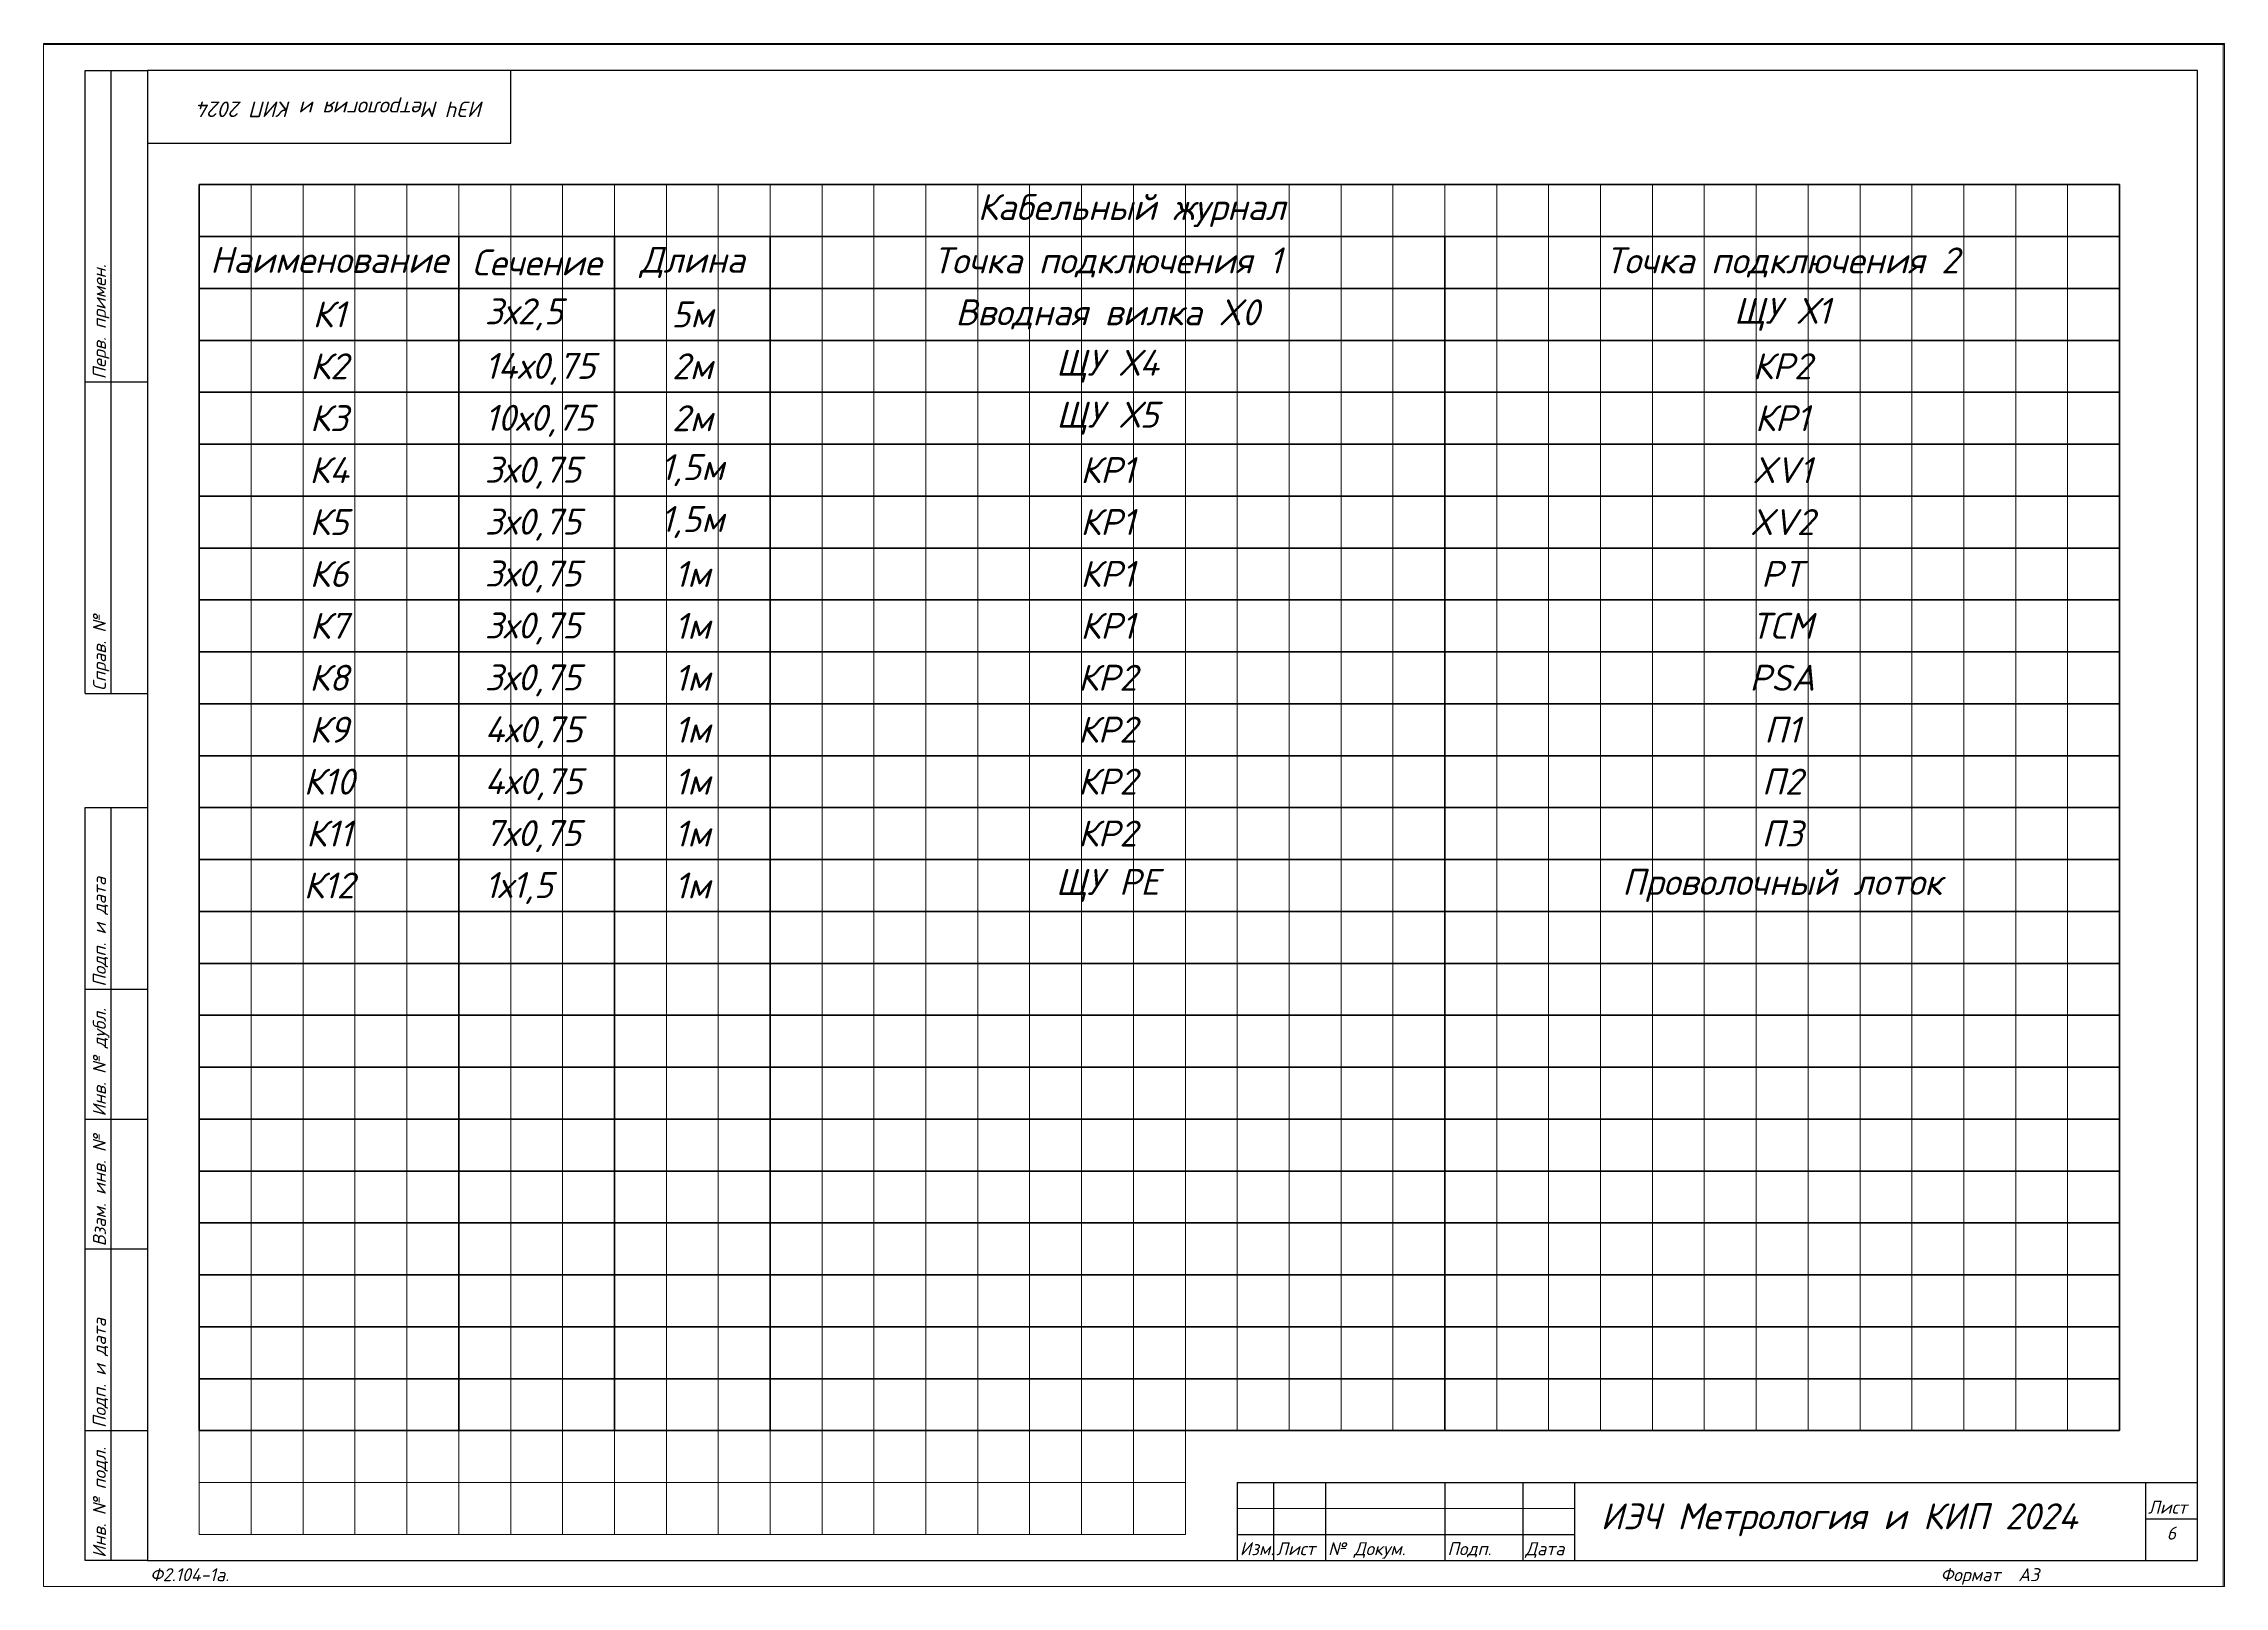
# Paper-space layout 'Эл РэЧ 2024 6' of a CAD drawing. Header units: millimetres. Extents: x 0 to 420, y 0 to 297.
# The model-space entities are those that its viewports show. They can reach past a viewport. Long polylines and large blocks are cut down to what shows.
import ezdxf
from ezdxf.enums import TextEntityAlignment as Align

# ---------------------------------------------------------------- set-up
doc = ezdxf.new("R2010")
doc.units = ezdxf.units.MM
doc.layers.add('4', color=4, linetype='Continuous', lineweight=15)
doc.layers.add('Основная', color=7, linetype='Continuous', lineweight=30)
doc.layers.add('Привязки', color=2, linetype='Continuous', lineweight=0, plot=False, transparency=0.8)
doc.layers.add('рамка', color=253, linetype='Continuous', lineweight=5, transparency=0.8)
doc.styles.add('текст', font='isocpeui.ttf')

# ---------------------------------------------------------------- blocks, each defined once
blk = doc.blocks.new('*U110')
for p, q in [((8, 232), (8, 292)), ((8, 292), (20, 292)), ((13, 232), (13, 292)), ((90, 292), (90, 292)), ((90, 292), (90, 292)), ((90, 278), (90, 292)), ((90, 292), (90, 292)), ((90, 292), (90, 292)), ((90, 292), (90, 292)), ((20, 278), (90, 278)), ((8, 232), (20, 232)), ((8, 172), (8, 232)), ((13, 172), (13, 232)), ((8, 172), (20, 172)), ((8, 115), (8, 150)), ((8, 150), (20, 150)), ((13, 115), (13, 150)), ((8, 90), (8, 115)), ((8, 115), (20, 115)), ((13, 90), (13, 115)), ((8, 65), (8, 90)), ((8, 90), (20, 90)), ((13, 65), (13, 90)), ((8, 30), (8, 65)), ((8, 65), (20, 65)), ((13, 30), (13, 65)), ((8, 5), (8, 30)), ((8, 30), (20, 30)), ((13, 5), (13, 30)), ((230, 20), (415, 20)), ((230, 20), (230, 5)), ((237, 20), (237, 5)), ((247, 20), (247, 5)), ((270, 20), (270, 5)), ((285, 20), (285, 5)), ((295, 20), (295, 5)), ((405, 20), (405, 5)), ((415, 20), (415, 20)), ((415, 20), (415, 20)), ((405, 13), (415, 13)), ((230, 10), (295, 10)), ((20, 5), (8, 5)), ((230, 5), (295, 5)), ((415, 5), (415, 5)), ((415, 5), (415, 5)), ((415, 5), (415, 5)), ((415, 5), (415, 5)), ((415, 5), (415, 5)), ((415, 5), (415, 5)), ((415, 5), (415, 5))]:
    blk.add_line(p, q)
blk.add_lwpolyline([(20, 5), (415, 5), (415, 292), (20, 292)], close=True)
at = {"layer": '4'}
for p, q in [((230, 15), (295, 15)), ((415, 5), (415, 5)), ((415, 5), (415, 5)), ((415, 5), (415, 5)), ((415, 5), (415, 5)), ((415, 5), (415, 5)), ((415, 5), (415, 5)), ((415, 5), (415, 5)), ((415, 5), (415, 5)), ((415, 5), (415, 5))]:
    blk.add_line(p, q, dxfattribs=at)
at = {"layer": 'Привязки'}
blk.add_lwpolyline([(0, 0), (420, 0), (420, 297), (0, 297)], close=True, dxfattribs=at)
at = {"layer": 'рамка'}
blk.add_lwpolyline([(0, 297), (420, 297), (420, 0), (0, 0)], close=True, dxfattribs=at)
at = {"style": 'текст'}
for s, p in [('Перв. примен.', (12, 232.5)), ('Справ. №', (12, 172.5)), ('Подп. и дата', (12, 115.5)), ('Инв. № дубл.', (12, 90.5)), ('Взам. инв. №', (12, 65.5)), ('Подп. и дата', (12, 30.5)), ('Инв. № подл.', (12, 5.5))]:
    blk.add_text(s, height=2.5, rotation=90, dxfattribs=at).set_placement(p)
for s, height, p in [('Лист', 2.5, (405.5, 14)), ('Изм.', 2.5, (230.5, 6)), ('Лист', 2.5, (237.5, 6)), ('№ Докум.', 2.5, (247.5, 6)), ('Подп.', 2.5, (270.5, 6)), ('Дата', 2.5, (285.5, 6)), ('Ф2.104-1.', 0.005, (20, 4.99)), ('Разраб.', 0.0000135, (415, 5)), ('Пров.', 0.0000135, (415, 5)), ('Т.контр.', 0.0000135, (415, 5)), ('Н.контр.', 0.0000135, (415, 5)), ('Утв.', 0.0000135, (415, 5)), ('Лит.', 0.0000135, (415, 5)), ('Масса', 0.0000135, (415, 5)), ('Масштаб', 0.0000135, (415, 5)), ('Листов', 0.0000135, (415, 5)), ('Ф2.104-1а.', 2.5, (20.5, 1)), ('Формат', 2.5, (365.5, 1)), ('А3', 2.5, (380.5, 1)), ('А4', 0.025, (419.61, 0.01)), ('А2', 0.00833, (419.87, 0)), ('А1', 0.00625, (419.9, 0)), ('А0', 0.005, (419.92, 0))]:
    blk.add_text(s, height=height, dxfattribs=at).set_placement(p)
for tag, p, height in [('12', (90, 292), 0.00000373), ('13', (90, 292), 0.00000373), ('27', (90, 292), 0.00000522), ('29', (105, 249), 3.5), ('ИЗМ2', (230.5, 16), 2.5), ('ЛИСТИЗМ2', (237.5, 16), 2.5), ('№ДОКУМИЗМ2', (247.5, 16), 2.5), ('28', (415, 20), 0.0000438), ('ИЗМ1', (230.5, 11), 2.5), ('ЛИСТИЗМ1', (237.5, 11), 2.5), ('№ДОКУМИЗМ1', (247.5, 11), 2.5), ('ПОДПИЗМ1', (270.5, 11), 2.5), ('ДАТАИЗМ1', (285.5, 11), 2.5), ('ДАТАНКОНТР', (285.5, 11), 2.5), ('ОБОЗНАЧЕНИЕ', (300, 11), 5), ('ДАТАУТВ', (285.5, 6), 2.5), ('РАЗРАБ', (415, 5), 0.0000135), ('ЛИСТОВ', (415, 5), 0.0000135), ('ПРОВ', (415, 5), 0.0000135), ('ТКОНТР', (415, 5), 0.0000135), ('НКОНТР', (415, 5), 0.0000135), ('УТВ', (415, 5), 0.0000135), ('10', (415, 5), 0.0000135), ('11', (415, 5), 0.0000135), ('ПОДПИЗМ2', (415, 5), 0.0000135), ('ДАТАИЗМ2', (415, 5), 0.0000135), ('ИЗМ3', (415, 5), 0.0000135), ('ЛИСТИЗМ3', (415, 5), 0.0000135), ('№ДОКУМИЗМ3', (415, 5), 0.0000135), ('ПОДПИЗМ3', (415, 5), 0.0000135), ('ДАТАИЗМ3', (415, 5), 0.0000135), ('ИЗМ4', (415, 5), 0.0000135), ('ЛИСТИЗМ4', (415, 5), 0.0000135), ('№ДОКУМИЗМ4', (415, 5), 0.0000135), ('ПОДПИЗМ4', (415, 5), 0.0000135), ('ДАТАИЗМ4', (415, 5), 0.0000135), ('ДАТАРАЗРАБ', (415, 5), 0.0000135), ('ДАТАПРОВ', (415, 5), 0.0000135), ('ДАТАТКОНТР', (415, 5), 0.0000135)]:
    blk.add_attdef(tag, p, '', height=height, dxfattribs=at)
for tag, p, height, rotation in [('ОБОЗНАЧЕНИЕ-ВЕРХ', (85, 286), 3.5, 180), ('ПРИМЕНЯЕМОСТЬ', (19, 232.5), 2.5, 90), ('СПРАВ№', (19, 172.5), 2.5, 90), ('ДАТАУЧЁТАДУБЛ', (19, 115.5), 2.5, 90), ('ИНВ№ДУБЛ', (19, 90.5), 2.5, 90), ('ВЗАМИНВ№', (19, 65.5), 2.5, 90), ('ДАТАУЧЁТА', (19, 30.5), 2.5, 90), ('ИНВ№ПОДЛ', (19, 5.5), 2.5, 90)]:
    blk.add_attdef(tag, p, '', height=height, rotation=rotation, dxfattribs=at)
blk.add_attdef('30', text='', height=5, dxfattribs=at).set_placement((355, 34), align=Align.MIDDLE)
for tag, height, p in [('ЛИСТ', 2.5, (410, 9)), ('НАИМЕНОВАНИЕ1', 0.000027, (415, 5)), ('НАИМЕНОВАНИЕ2', 0.0000189, (415, 5)), ('НАИМЕНОВАНИЕ3', 0.0000189, (415, 5)), ('НАИМЕНОВАНИЕ4', 0.0000135, (415, 5)), ('МАССА', 0.0000189, (415, 5)), ('МАСШТАБ', 0.0000189, (415, 5)), ('МАТЕРИАЛ1', 0.0000135, (415, 5)), ('МАТЕРИАЛ2', 0.0000135, (415, 5)), ('МАТЕРИАЛ3', 0.0000135, (415, 5)), ('ПРЕДПРИЯТИЕ1', 0.0000189, (415, 5)), ('ПРЕДПРИЯТИЕ2', 0.0000189, (415, 5)), ('ПРЕДПРИЯТИЕ3', 0.0000189, (415, 5))]:
    blk.add_attdef(tag, text='', height=height, dxfattribs=at).set_placement(p, align=Align.CENTER)
for tag in ['ЛИТЕРА', 'ЛИТЕРА2', 'ЛИТЕРА3']:
    blk.add_attdef(tag, text='', height=0.0000135, dxfattribs=at).set_placement((415, 5), align=Align.RIGHT)
for tag in ['ИНДЕКС', 'ИНДЕКС2', 'ИНДЕКС3']:
    blk.add_attdef(tag, text='', height=0.0000135, dxfattribs=at).set_placement((415, 5), align=Align.TOP_LEFT)
blk = doc.blocks.new('*U109')
for p, q in [((8, 232), (8, 292)), ((8, 292), (20, 292)), ((13, 232), (13, 292)), ((90, 292), (90, 292)), ((90, 292), (90, 292)), ((90, 278), (90, 292)), ((90, 292), (90, 292)), ((90, 292), (90, 292)), ((90, 292), (90, 292)), ((20, 278), (90, 278)), ((8, 232), (20, 232)), ((8, 172), (8, 232)), ((13, 172), (13, 232)), ((8, 172), (20, 172)), ((8, 115), (8, 150)), ((8, 150), (20, 150)), ((13, 115), (13, 150)), ((8, 90), (8, 115)), ((8, 115), (20, 115)), ((13, 90), (13, 115)), ((8, 65), (8, 90)), ((8, 90), (20, 90)), ((13, 65), (13, 90)), ((8, 30), (8, 65)), ((8, 65), (20, 65)), ((13, 30), (13, 65)), ((230, 60), (415, 60)), ((230, 60), (230, 5)), ((237, 60), (237, 35)), ((247, 60), (247, 5)), ((270, 60), (270, 5)), ((285, 60), (285, 5)), ((295, 60), (295, 5)), ((415, 60), (415, 60)), ((415, 60), (415, 60)), ((295, 45), (415, 45)), ((365, 45), (365, 20)), ((380, 45), (380, 25)), ((397, 45), (397, 25)), ((230, 40), (295, 40)), ((365, 40), (415, 40)), ((230, 35), (295, 35)), ((8, 5), (8, 30)), ((8, 30), (20, 30)), ((13, 5), (13, 30)), ((365, 25), (415, 25)), ((385, 25), (385, 20)), ((295, 20), (415, 20)), ((365, 20), (365, 5)), ((20, 5), (8, 5))]:
    blk.add_line(p, q)
blk.add_lwpolyline([(20, 5), (415, 5), (415, 292), (20, 292)], close=True)
at = {"layer": '4'}
for p, q in [((230, 55), (295, 55)), ((230, 50), (295, 50)), ((230, 45), (295, 45)), ((370, 40), (370, 25)), ((375, 40), (375, 25)), ((230, 30), (295, 30)), ((230, 25), (295, 25)), ((230, 20), (295, 20)), ((230, 15), (295, 15)), ((230, 10), (295, 10))]:
    blk.add_line(p, q, dxfattribs=at)
at = {"layer": 'Привязки'}
blk.add_lwpolyline([(0, 0), (420, 0), (420, 297), (0, 297)], close=True, dxfattribs=at)
at = {"layer": 'рамка'}
blk.add_lwpolyline([(0, 297), (420, 297), (420, 0), (0, 0)], close=True, dxfattribs=at)
at = {"style": 'текст'}
for s, p in [('Перв. примен.', (12, 232.5)), ('Справ. №', (12, 172.5)), ('Подп. и дата', (12, 115.5)), ('Инв. № дубл.', (12, 90.5)), ('Взам. инв. №', (12, 65.5)), ('Подп. и дата', (12, 30.5)), ('Инв. № подл.', (12, 5.5))]:
    blk.add_text(s, height=2.5, rotation=90, dxfattribs=at).set_placement(p)
for s, height, p in [('Лит.', 2.5, (365.5, 41)), ('Масса', 2.5, (380.5, 41)), ('Масштаб', 2.5, (397.5, 41)), ('Изм.', 2.5, (230.5, 36)), ('Лист', 2.5, (237.5, 36)), ('№ Докум.', 2.5, (247.5, 36)), ('Подп.', 2.5, (270.5, 36)), ('Дата', 2.5, (285.5, 36)), ('Разраб.', 2.5, (230.5, 31)), ('Пров.', 2.5, (230.5, 26)), ('Т.контр.', 2.5, (230.5, 21)), ('Лист', 2.5, (365.5, 21)), ('Листов', 2.5, (385.5, 21)), ('Н.контр.', 2.5, (230.5, 11)), ('Утв.', 2.5, (230.5, 6)), ('Ф2.104-1а.', 0.005, (20, 4.99)), ('Ф2.104-1.', 2.5, (20.5, 1)), ('Формат', 2.5, (365.5, 1)), ('А3', 2.5, (380.5, 1)), ('А4', 0.025, (419.61, 0.01)), ('А2', 0.00833, (419.87, 0)), ('А1', 0.00625, (419.9, 0)), ('А0', 0.005, (419.92, 0))]:
    blk.add_text(s, height=height, dxfattribs=at).set_placement(p)
for tag, p, height in [('12', (90, 292), 0.00000373), ('13', (90, 292), 0.00000373), ('27', (90, 292), 0.00000522), ('29', (105, 279), 3.5), ('28', (415, 60), 0.0000438), ('ИЗМ4', (230.5, 56), 2.5), ('ЛИСТИЗМ4', (237.5, 56), 2.5), ('№ДОКУМИЗМ4', (247.5, 56), 2.5), ('ПОДПИЗМ4', (270.5, 56), 2.5), ('ДАТАИЗМ4', (285.5, 56), 2.5), ('ОБОЗНАЧЕНИЕ', (300, 51), 5), ('ИЗМ3', (230.5, 51), 2.5), ('ЛИСТИЗМ3', (237.5, 51), 2.5), ('№ДОКУМИЗМ3', (247.5, 51), 2.5), ('ПОДПИЗМ3', (270.5, 51), 2.5), ('ДАТАИЗМ3', (285.5, 51), 2.5), ('ИЗМ2', (230.5, 46), 2.5), ('ЛИСТИЗМ2', (237.5, 46), 2.5), ('№ДОКУМИЗМ2', (247.5, 46), 2.5), ('ПОДПИЗМ2', (270.5, 46), 2.5), ('ДАТАИЗМ2', (285.5, 46), 2.5), ('ИЗМ1', (230.5, 41), 2.5), ('ЛИСТИЗМ1', (237.5, 41), 2.5), ('№ДОКУМИЗМ1', (247.5, 41), 2.5), ('ПОДПИЗМ1', (270.5, 41), 2.5), ('ДАТАИЗМ1', (285.5, 41), 2.5), ('РАЗРАБ', (247.5, 31), 2.5), ('ДАТАРАЗРАБ', (285.5, 31), 2.5), ('ПРОВ', (247.5, 26), 2.5), ('ДАТАПРОВ', (285.5, 26), 2.5), ('ТКОНТР', (247.5, 21), 2.5), ('ДАТАТКОНТР', (285.5, 21), 2.5), ('ЛИСТОВ', (400.5, 21), 2.5), ('10', (230.5, 16), 2.5), ('11', (247.5, 16), 2.5), ('НКОНТР', (247.5, 11), 2.5), ('ДАТАНКОНТР', (285.5, 11), 2.5), ('УТВ', (247.5, 6), 2.5), ('ДАТАУТВ', (285.5, 6), 2.5)]:
    blk.add_attdef(tag, p, '', height=height, dxfattribs=at)
for tag, p, height, rotation in [('ОБОЗНАЧЕНИЕ-ВЕРХ', (85, 286), 3.5, 180), ('ПРИМЕНЯЕМОСТЬ', (19, 232.5), 2.5, 90), ('СПРАВ№', (19, 172.5), 2.5, 90), ('ДАТАУЧЁТАДУБЛ', (19, 115.5), 2.5, 90), ('ИНВ№ДУБЛ', (19, 90.5), 2.5, 90), ('ВЗАМИНВ№', (19, 65.5), 2.5, 90), ('ДАТАУЧЁТА', (19, 30.5), 2.5, 90), ('ИНВ№ПОДЛ', (19, 5.5), 2.5, 90)]:
    blk.add_attdef(tag, p, '', height=height, rotation=rotation, dxfattribs=at)
blk.add_attdef('30', text='', height=5, dxfattribs=at).set_placement((355, 64), align=Align.MIDDLE)
for tag, height, p in [('НАИМЕНОВАНИЕ1', 5, (330, 36)), ('НАИМЕНОВАНИЕ2', 3.5, (330, 31)), ('МАССА', 3.5, (388.5, 31)), ('МАСШТАБ', 3.5, (406, 31)), ('НАИМЕНОВАНИЕ3', 3.5, (330, 26)), ('НАИМЕНОВАНИЕ4', 2.5, (330, 21)), ('ЛИСТ', 2.5, (380.5, 21)), ('МАТЕРИАЛ1', 2.5, (330, 16)), ('ПРЕДПРИЯТИЕ1', 3.5, (390, 16)), ('МАТЕРИАЛ2', 2.5, (330, 11)), ('ПРЕДПРИЯТИЕ2', 3.5, (390, 11)), ('МАТЕРИАЛ3', 2.5, (330, 6)), ('ПРЕДПРИЯТИЕ3', 3.5, (390.02, 6))]:
    blk.add_attdef(tag, text='', height=height, dxfattribs=at).set_placement(p, align=Align.CENTER)
for tag, p in [('ЛИТЕРА', (367.5, 31)), ('ЛИТЕРА2', (372.5, 31)), ('ЛИТЕРА3', (377.5, 31))]:
    blk.add_attdef(tag, text='', height=2.5, dxfattribs=at).set_placement(p, align=Align.RIGHT)
for tag, p in [('ИНДЕКС', (367.5, 31)), ('ИНДЕКС2', (372.5, 31)), ('ИНДЕКС3', (377.5, 31))]:
    blk.add_attdef(tag, text='', height=2.5, dxfattribs=at).set_placement(p, align=Align.TOP_LEFT)

msp = doc.modelspace()

# ---------------------------------------------------------------- linework, layer by layer
at = {"layer": 'Основная'}
for p, q in [((8030, -24), (8400, -24)), ((8030, -34), (8030, -24)), ((8400, -24), (8400, -34)), ((8400, -34), (8030, -34)), ((8030, -34), (8030, -264)), ((8080, -34), (8080, -264)), ((8110, -34), (8110, -264)), ((8140, -34), (8140, -264)), ((8270, -34), (8270, -44)), ((8400, -264), (8400, -34)), ((8030, -44), (8400, -44)), ((8270, -44), (8270, -264)), ((8030, -54), (8400, -54)), ((8030, -64), (8400, -64)), ((8030, -74), (8400, -74)), ((8030, -84), (8400, -84)), ((8030, -94), (8400, -94)), ((8030, -104), (8400, -104)), ((8030, -114), (8400, -114)), ((8030, -124), (8400, -124)), ((8030, -134), (8400, -134)), ((8030, -144), (8400, -144)), ((8030, -154), (8400, -154)), ((8030, -164), (8400, -164)), ((8030, -174), (8400, -174)), ((8030, -184), (8400, -184)), ((8030, -194), (8400, -194)), ((8030, -204), (8400, -204)), ((8030, -214), (8400, -214)), ((8030, -224), (8400, -224)), ((8030, -234), (8400, -234)), ((8030, -244), (8400, -244)), ((8030, -254), (8400, -254)), ((8030, -264), (8400, -264))]:
    msp.add_line(p, q, dxfattribs=at)
at = {"layer": 'Привязки'}
for p, q in [((8030, -24), (8400, -24)), ((8030, -284), (8030, -24)), ((8040, -24), (8040, -284)), ((8050, -24), (8050, -284)), ((8060, -24), (8060, -284)), ((8070, -24), (8070, -284)), ((8080, -24), (8080, -284)), ((8090, -24), (8090, -284)), ((8100, -24), (8100, -284)), ((8110, -24), (8110, -284)), ((8120, -24), (8120, -284)), ((8130, -24), (8130, -284)), ((8140, -24), (8140, -284)), ((8150, -24), (8150, -284)), ((8160, -24), (8160, -284)), ((8170, -24), (8170, -284)), ((8180, -24), (8180, -284)), ((8190, -24), (8190, -284)), ((8200, -24), (8200, -284)), ((8210, -24), (8210, -284)), ((8220, -24), (8220, -264)), ((8230, -24), (8230, -264)), ((8240, -24), (8240, -264)), ((8250, -24), (8250, -264)), ((8260, -24), (8260, -264)), ((8270, -24), (8270, -264)), ((8280, -24), (8280, -264)), ((8290, -24), (8290, -264)), ((8300, -24), (8300, -264)), ((8310, -24), (8310, -264)), ((8320, -24), (8320, -264)), ((8330, -24), (8330, -264)), ((8340, -24), (8340, -264)), ((8350, -24), (8350, -264)), ((8360, -24), (8360, -264)), ((8370, -24), (8370, -264)), ((8380, -24), (8380, -264)), ((8390, -24), (8390, -264)), ((8400, -24), (8400, -264)), ((8030, -34), (8400, -34)), ((8030, -44), (8400, -44)), ((8030, -54), (8400, -54)), ((8030, -64), (8400, -64)), ((8030, -74), (8400, -74)), ((8030, -84), (8400, -84)), ((8030, -94), (8400, -94)), ((8030, -104), (8400, -104)), ((8030, -114), (8400, -114)), ((8030, -124), (8400, -124)), ((8030, -134), (8400, -134)), ((8030, -144), (8400, -144)), ((8030, -154), (8400, -154)), ((8030, -164), (8400, -164)), ((8030, -174), (8400, -174)), ((8030, -184), (8400, -184)), ((8030, -194), (8400, -194)), ((8030, -204), (8400, -204)), ((8030, -214), (8400, -214)), ((8030, -224), (8400, -224)), ((8030, -234), (8400, -234)), ((8030, -244), (8400, -244)), ((8030, -254), (8400, -254)), ((8030, -264), (8220, -264)), ((8400, -264), (8220, -264)), ((8220, -264), (8220, -284)), ((8030, -274), (8220, -274)), ((8220, -284), (8030, -284))]:
    msp.add_line(p, q, dxfattribs=at)

# ---------------------------------------------------------------- block references
ref = msp.add_blockref('*U110', (7580, 3))
ref.add_attrib('ОБОЗНАЧЕНИЕ', '15.01.31-1-2024', (7880, 14), dxfattribs={"height": 5, "style": 'текст'})
ref.add_attrib('ОБОЗНАЧЕНИЕ-ВЕРХ', '15.01.31-1-2024', (7665, 289), dxfattribs={"height": 3.5, "rotation": 180, "style": 'текст'})
ref.add_attrib('НАИМЕНОВАНИЕ1', 'Система', dxfattribs={"height": 0.0000189, "style": 'текст'}).set_placement((7994.99954, 8.00017), align=Align.CENTER)
ref.add_attrib('НАИМЕНОВАНИЕ2', 'автоматического управления', dxfattribs={"height": 0.0000189, "style": 'текст'}).set_placement((7994.99954, 8.00014), align=Align.CENTER)
ref.add_attrib('НАИМЕНОВАНИЕ3', 'уровнем', dxfattribs={"height": 0.0000189, "style": 'текст'}).set_placement((7994.99954, 8.00011), align=Align.CENTER)
ref.add_attrib('РАЗРАБ', 'Соловьев И. П.', (7994.99909, 8.00014), dxfattribs={"height": 0.0000108, "style": 'текст'})
ref.add_attrib('ЛИСТОВ', '3', (7994.99992, 8.00009), dxfattribs={"height": 0.0000135, "style": 'текст'})
ref.add_attrib('ЛИСТ', '5', dxfattribs={"height": 2.5, "style": 'текст'}).set_placement((7990, 12), align=Align.CENTER)
ref.add_attrib('МАТЕРИАЛ2', 'Принципиальная электрическая схема', dxfattribs={"height": 0.0000135, "style": 'текст'}).set_placement((7994.99954, 8.00003), align=Align.CENTER)
ref.add_attrib('ПРЕДПРИЯТИЕ1', 'ФГБОУ ДПО "Институт', dxfattribs={"height": 0.0000108, "style": 'текст'}).set_placement((7994.99986, 8.00006), align=Align.CENTER)
ref.add_attrib('ПРЕДПРИЯТИЕ2', 'развития профессионального', dxfattribs={"height": 0.0000108, "style": 'текст'}).set_placement((7994.99986, 8.00003), align=Align.CENTER)
ref.add_attrib('ПРЕДПРИЯТИЕ3', 'образования"', dxfattribs={"height": 0.0000108, "style": 'текст'}).set_placement((7994.99986, 8.00001), align=Align.CENTER)
ref = msp.add_blockref('*U110', (8000, 3))
ref.add_attrib('ОБОЗНАЧЕНИЕ', '15.01.31-1-2024', (8300, 14), dxfattribs={"height": 5, "style": 'текст'})
ref.add_attrib('ОБОЗНАЧЕНИЕ-ВЕРХ', '15.01.31-1-2024', (8085, 289), dxfattribs={"height": 3.5, "rotation": 180, "style": 'текст'})
ref.add_attrib('НАИМЕНОВАНИЕ1', 'Система', dxfattribs={"height": 0.0000189, "style": 'текст'}).set_placement((8414.99954, 8.00017), align=Align.CENTER)
ref.add_attrib('НАИМЕНОВАНИЕ2', 'автоматического управления', dxfattribs={"height": 0.0000189, "style": 'текст'}).set_placement((8414.99954, 8.00014), align=Align.CENTER)
ref.add_attrib('НАИМЕНОВАНИЕ3', 'уровнем', dxfattribs={"height": 0.0000189, "style": 'текст'}).set_placement((8414.99954, 8.00011), align=Align.CENTER)
ref.add_attrib('РАЗРАБ', 'Соловьев И. П.', (8414.99909, 8.00014), dxfattribs={"height": 0.0000108, "style": 'текст'})
ref.add_attrib('ЛИСТОВ', '3', (8414.99992, 8.00009), dxfattribs={"height": 0.0000135, "style": 'текст'})
ref.add_attrib('ЛИСТ', '6', dxfattribs={"height": 2.5, "style": 'текст'}).set_placement((8410, 12), align=Align.CENTER)
ref.add_attrib('МАТЕРИАЛ2', 'Принципиальная электрическая схема', dxfattribs={"height": 0.0000135, "style": 'текст'}).set_placement((8414.99954, 8.00003), align=Align.CENTER)
ref.add_attrib('ПРЕДПРИЯТИЕ1', 'ФГБОУ ДПО "Институт', dxfattribs={"height": 0.0000108, "style": 'текст'}).set_placement((8414.99986, 8.00006), align=Align.CENTER)
ref.add_attrib('ПРЕДПРИЯТИЕ2', 'развития профессионального', dxfattribs={"height": 0.0000108, "style": 'текст'}).set_placement((8414.99986, 8.00003), align=Align.CENTER)
ref.add_attrib('ПРЕДПРИЯТИЕ3', 'образования"', dxfattribs={"height": 0.0000108, "style": 'текст'}).set_placement((8414.99986, 8.00001), align=Align.CENTER)
ref = msp.add_blockref('*U109', (8420, 3))
ref.add_attrib('ОБОЗНАЧЕНИЕ', '15.01.31-1-2024', (8720, 54), dxfattribs={"height": 5, "style": 'текст'})
ref.add_attrib('ОБОЗНАЧЕНИЕ-ВЕРХ', '15.01.31-1-2024', (8505, 289), dxfattribs={"height": 3.5, "rotation": 180, "style": 'текст'})
ref.add_attrib('НАИМЕНОВАНИЕ1', 'Система', dxfattribs={"height": 3.5, "style": 'текст'}).set_placement((8750, 39), align=Align.CENTER)
ref.add_attrib('НАИМЕНОВАНИЕ2', 'автоматического управления', dxfattribs={"height": 3.5, "style": 'текст'}).set_placement((8750, 34), align=Align.CENTER)
ref.add_attrib('НАИМЕНОВАНИЕ3', 'уровнем', dxfattribs={"height": 3.5, "style": 'текст'}).set_placement((8750, 29), align=Align.CENTER)
ref.add_attrib('РАЗРАБ', 'Соловьев И. П.', (8667.5, 34), dxfattribs={"height": 2, "style": 'текст'})
ref.add_attrib('ЛИСТОВ', '6', (8820.5, 24), dxfattribs={"height": 2.5, "style": 'текст'})
ref.add_attrib('ЛИСТ', '1', dxfattribs={"height": 2.5, "style": 'текст'}).set_placement((8800.5, 24), align=Align.CENTER)
ref.add_attrib('МАТЕРИАЛ2', 'Принципиальная электрическая схема', dxfattribs={"height": 2.5, "style": 'текст'}).set_placement((8750, 14), align=Align.CENTER)
ref.add_attrib('ПРЕДПРИЯТИЕ1', 'ФГБОУ ДПО "Институт', dxfattribs={"height": 2, "style": 'текст'}).set_placement((8810, 19), align=Align.CENTER)
ref.add_attrib('ПРЕДПРИЯТИЕ2', 'развития профессионального', dxfattribs={"height": 2, "style": 'текст'}).set_placement((8810, 14), align=Align.CENTER)
ref.add_attrib('ПРЕДПРИЯТИЕ3', 'образования"', dxfattribs={"height": 2, "style": 'текст'}).set_placement((8810.02045, 9), align=Align.CENTER)
ref = msp.add_blockref('*U110', (7580, -294))
ref.add_attrib('ОБОЗНАЧЕНИЕ', 'ИЭЧ Метрология и КИП 2024', (7880, -283), dxfattribs={"height": 5, "style": 'текст'})
ref.add_attrib('ОБОЗНАЧЕНИЕ-ВЕРХ', 'ИЭЧ Метрология и КИП 2024', (7665, -8), dxfattribs={"height": 3, "rotation": 180, "style": 'текст'})
ref.add_attrib('НАИМЕНОВАНИЕ1', 'Система', dxfattribs={"height": 0.0000189, "style": 'текст'}).set_placement((7994.99954, -288.99983), align=Align.CENTER)
ref.add_attrib('НАИМЕНОВАНИЕ2', 'автоматического управления', dxfattribs={"height": 0.0000189, "style": 'текст'}).set_placement((7994.99954, -288.99986), align=Align.CENTER)
ref.add_attrib('НАИМЕНОВАНИЕ3', 'уровнем', dxfattribs={"height": 0.0000189, "style": 'текст'}).set_placement((7994.99954, -288.99989), align=Align.CENTER)
ref.add_attrib('РАЗРАБ', 'Соловьев И. П.', (7994.99909, -288.99986), dxfattribs={"height": 0.0000108, "style": 'текст'})
ref.add_attrib('ЛИСТОВ', '3', (7994.99992, -288.99991), dxfattribs={"height": 0.0000135, "style": 'текст'})
ref.add_attrib('ЛИСТ', '5', dxfattribs={"height": 2.5, "style": 'текст'}).set_placement((7990, -285), align=Align.CENTER)
ref.add_attrib('МАТЕРИАЛ2', 'Принципиальная электрическая схема', dxfattribs={"height": 0.0000135, "style": 'текст'}).set_placement((7994.99954, -288.99997), align=Align.CENTER)
ref.add_attrib('ПРЕДПРИЯТИЕ1', 'ФГБОУ ДПО "Институт', dxfattribs={"height": 0.0000108, "style": 'текст'}).set_placement((7994.99986, -288.99994), align=Align.CENTER)
ref.add_attrib('ПРЕДПРИЯТИЕ2', 'развития профессионального', dxfattribs={"height": 0.0000108, "style": 'текст'}).set_placement((7994.99986, -288.99997), align=Align.CENTER)
ref.add_attrib('ПРЕДПРИЯТИЕ3', 'образования"', dxfattribs={"height": 0.0000108, "style": 'текст'}).set_placement((7994.99986, -288.99999), align=Align.CENTER)
ref = msp.add_blockref('*U110', (8000, -294))
ref.add_attrib('ОБОЗНАЧЕНИЕ', 'ИЭЧ Метрология и КИП 2024', (8300, -283), dxfattribs={"height": 5, "style": 'текст'})
ref.add_attrib('ОБОЗНАЧЕНИЕ-ВЕРХ', 'ИЭЧ Метрология и КИП 2024', (8085, -8), dxfattribs={"height": 3, "rotation": 180, "style": 'текст'})
ref.add_attrib('НАИМЕНОВАНИЕ1', 'Система', dxfattribs={"height": 0.0000189, "style": 'текст'}).set_placement((8414.99954, -288.99983), align=Align.CENTER)
ref.add_attrib('НАИМЕНОВАНИЕ2', 'автоматического управления', dxfattribs={"height": 0.0000189, "style": 'текст'}).set_placement((8414.99954, -288.99986), align=Align.CENTER)
ref.add_attrib('НАИМЕНОВАНИЕ3', 'уровнем', dxfattribs={"height": 0.0000189, "style": 'текст'}).set_placement((8414.99954, -288.99989), align=Align.CENTER)
ref.add_attrib('РАЗРАБ', 'Соловьев И. П.', (8414.99909, -288.99986), dxfattribs={"height": 0.0000108, "style": 'текст'})
ref.add_attrib('ЛИСТОВ', '3', (8414.99992, -288.99991), dxfattribs={"height": 0.0000135, "style": 'текст'})
ref.add_attrib('ЛИСТ', '6', dxfattribs={"height": 2.5, "style": 'текст'}).set_placement((8410, -285), align=Align.CENTER)
ref.add_attrib('МАТЕРИАЛ2', 'Принципиальная электрическая схема', dxfattribs={"height": 0.0000135, "style": 'текст'}).set_placement((8414.99954, -288.99997), align=Align.CENTER)
ref.add_attrib('ПРЕДПРИЯТИЕ1', 'ФГБОУ ДПО "Институт', dxfattribs={"height": 0.0000108, "style": 'текст'}).set_placement((8414.99986, -288.99994), align=Align.CENTER)
ref.add_attrib('ПРЕДПРИЯТИЕ2', 'развития профессионального', dxfattribs={"height": 0.0000108, "style": 'текст'}).set_placement((8414.99986, -288.99997), align=Align.CENTER)
ref.add_attrib('ПРЕДПРИЯТИЕ3', 'образования"', dxfattribs={"height": 0.0000108, "style": 'текст'}).set_placement((8414.99986, -288.99999), align=Align.CENTER)
ref = msp.add_blockref('*U110', (7580, -591))
ref.add_attrib('ОБОЗНАЧЕНИЕ', 'Метрология и КИП', (7880, -580), dxfattribs={"height": 5, "style": 'текст'})
ref.add_attrib('ОБОЗНАЧЕНИЕ-ВЕРХ', 'Метрология и КИП', (7665, -305), dxfattribs={"height": 3, "rotation": 180, "style": 'текст'})
ref.add_attrib('НАИМЕНОВАНИЕ1', 'Система', dxfattribs={"height": 0.0000189, "style": 'текст'}).set_placement((7994.99954, -585.99983), align=Align.CENTER)
ref.add_attrib('НАИМЕНОВАНИЕ2', 'автоматического управления', dxfattribs={"height": 0.0000189, "style": 'текст'}).set_placement((7994.99954, -585.99986), align=Align.CENTER)
ref.add_attrib('НАИМЕНОВАНИЕ3', 'уровнем', dxfattribs={"height": 0.0000189, "style": 'текст'}).set_placement((7994.99954, -585.99989), align=Align.CENTER)
ref.add_attrib('РАЗРАБ', 'Соловьев И. П.', (7994.99909, -585.99986), dxfattribs={"height": 0.0000108, "style": 'текст'})
ref.add_attrib('ЛИСТОВ', '3', (7994.99992, -585.99991), dxfattribs={"height": 0.0000135, "style": 'текст'})
ref.add_attrib('ЛИСТ', '5', dxfattribs={"height": 2.5, "style": 'текст'}).set_placement((7990, -582), align=Align.CENTER)
ref.add_attrib('МАТЕРИАЛ2', 'Принципиальная электрическая схема', dxfattribs={"height": 0.0000135, "style": 'текст'}).set_placement((7994.99954, -585.99997), align=Align.CENTER)
ref.add_attrib('ПРЕДПРИЯТИЕ1', 'ФГБОУ ДПО "Институт', dxfattribs={"height": 0.0000108, "style": 'текст'}).set_placement((7994.99986, -585.99994), align=Align.CENTER)
ref.add_attrib('ПРЕДПРИЯТИЕ2', 'развития профессионального', dxfattribs={"height": 0.0000108, "style": 'текст'}).set_placement((7994.99986, -585.99997), align=Align.CENTER)
ref.add_attrib('ПРЕДПРИЯТИЕ3', 'образования"', dxfattribs={"height": 0.0000108, "style": 'текст'}).set_placement((7994.99986, -585.99999), align=Align.CENTER)
ref = msp.add_blockref('*U110', (8000, -591))
ref.add_attrib('ОБОЗНАЧЕНИЕ', 'Метрология и КИП', (8300, -580), dxfattribs={"height": 5, "style": 'текст'})
ref.add_attrib('ОБОЗНАЧЕНИЕ-ВЕРХ', 'Метрология и КИП', (8085, -305), dxfattribs={"height": 3, "rotation": 180, "style": 'текст'})
ref.add_attrib('НАИМЕНОВАНИЕ1', 'Система', dxfattribs={"height": 0.0000189, "style": 'текст'}).set_placement((8414.99954, -585.99983), align=Align.CENTER)
ref.add_attrib('НАИМЕНОВАНИЕ2', 'автоматического управления', dxfattribs={"height": 0.0000189, "style": 'текст'}).set_placement((8414.99954, -585.99986), align=Align.CENTER)
ref.add_attrib('НАИМЕНОВАНИЕ3', 'уровнем', dxfattribs={"height": 0.0000189, "style": 'текст'}).set_placement((8414.99954, -585.99989), align=Align.CENTER)
ref.add_attrib('РАЗРАБ', 'Соловьев И. П.', (8414.99909, -585.99986), dxfattribs={"height": 0.0000108, "style": 'текст'})
ref.add_attrib('ЛИСТОВ', '3', (8414.99992, -585.99991), dxfattribs={"height": 0.0000135, "style": 'текст'})
ref.add_attrib('ЛИСТ', '6', dxfattribs={"height": 2.5, "style": 'текст'}).set_placement((8410, -582), align=Align.CENTER)
ref.add_attrib('МАТЕРИАЛ2', 'Принципиальная электрическая схема', dxfattribs={"height": 0.0000135, "style": 'текст'}).set_placement((8414.99954, -585.99997), align=Align.CENTER)
ref.add_attrib('ПРЕДПРИЯТИЕ1', 'ФГБОУ ДПО "Институт', dxfattribs={"height": 0.0000108, "style": 'текст'}).set_placement((8414.99986, -585.99994), align=Align.CENTER)
ref.add_attrib('ПРЕДПРИЯТИЕ2', 'развития профессионального', dxfattribs={"height": 0.0000108, "style": 'текст'}).set_placement((8414.99986, -585.99997), align=Align.CENTER)
ref.add_attrib('ПРЕДПРИЯТИЕ3', 'образования"', dxfattribs={"height": 0.0000108, "style": 'текст'}).set_placement((8414.99986, -585.99999), align=Align.CENTER)

# ---------------------------------------------------------------- texts
at = {"layer": 'Основная', "char_height": 5, "style": 'текст'}
for s, width, gutter_width, heights, insert, attachment_point in [('Кабельный журнал', 61.6342055, 200, [9.9986], (8180, -29), 4), ('Наименование', 23, 200, [9.9986], (8055, -38.5), 5), ('Сечение', 23, 200, [9.9986], (8095, -39), 5), ('Длина', 23, 200, [9.9986], (8125, -39), 5), ('Точка подключения 1', 125.709665, 199.79134, [6.98908], (8205, -39), 5), ('Точка подключения 2', 125.709665, 199.79134, [6.98908], (8335, -39), 5), ('3х2,5', 23, 200, [9.9986], (8085, -49), 4), ('Вводная вилка X0', 125.709665, 199.79134, [6.98908], (8205, -49), 5), ('ЩУ Х1', 125.709665, 199.79134, [6.98908], (8335, -49), 5), ('К1', 23, 200, [9.9986], (8055, -49), 5), ('5м', 23, 200, [9.9986], (8125, -49), 5), ('К2', 23, 200, [9.9986], (8055, -59), 5), ('14х0,75', 23, 200, [9.9986], (8085, -59.5), 4), ('2м', 23, 200, [9.9986], (8125, -59), 5), ('ЩУ Х4', 125.709665, 199.79134, [6.98908], (8205, -59), 5), ('КР2', 125.709665, 199.79134, [6.98908], (8335, -59), 5), ('К3', 23, 200, [9.9986], (8055, -69), 5), ('10х0,75', 29.4956206, 200, [13.36511], (8085, -69.5), 4), ('2м', 23, 200, [9.9986], (8125, -69), 5), ('ЩУ Х5', 125.709665, 199.79134, [6.98908], (8205, -69), 5), ('КР1', 125.709665, 199.79134, [6.98908], (8335, -69), 5), ('К4', 23, 200, [9.9986], (8055, -79), 5), ('3х0,75', 29.5088066, 200, [13.8539], (8085, -79.5), 4), ('1,5м', 23, 200, [9.9986], (8125, -79), 5), ('КР1', 125.709665, 199.79134, [6.98908], (8205, -79), 5), ('XV1', 125.709665, 199.79134, [6.98908], (8335, -79), 5), ('К5', 23, 200, [9.9986], (8055, -89), 5), ('3х0,75', 29.5088066, 200, [13.8539], (8085, -89.5), 4), ('1,5м', 23, 200, [9.9986], (8125, -89), 5), ('КР1', 125.709665, 199.79134, [6.98908], (8205, -89), 5), ('XV2', 125.709665, 199.79134, [6.98908], (8335, -89), 5), ('К6', 23, 200, [9.9986], (8055, -99), 5), ('3х0,75', 29.5088066, 200, [13.8539], (8085, -99.5), 4), ('1м', 23, 200, [9.9986], (8125, -99), 5), ('КР1', 125.709665, 199.79134, [6.98908], (8205, -99), 5), ('PT', 125.709665, 199.79134, [6.98908], (8335, -99), 5), ('К7', 23, 200, [9.9986], (8055, -109), 5), ('3х0,75', 29.5088066, 200, [13.8539], (8085, -109.5), 4), ('1м', 23, 200, [9.9986], (8125, -109), 5), ('КР1', 125.709665, 199.79134, [6.98908], (8205, -109), 5), ('ТСМ', 125.709665, 199.79134, [6.98908], (8335, -109), 5), ('К8', 23, 200, [9.9986], (8055, -119), 5), ('3х0,75', 29.5088066, 200, [13.8539], (8085, -119.5), 4), ('1м', 23, 200, [9.9986], (8125, -119), 5), ('КР2', 125.709665, 199.79134, [6.98908], (8205, -119), 5), ('PSA', 125.709665, 199.79134, [6.98908], (8335, -119), 5), ('К9', 23, 200, [9.9986], (8055, -129), 5), ('4х0,75', 29.5088066, 200, [13.8539], (8085, -129.5), 4), ('1м', 23, 200, [9.9986], (8125, -129), 5), ('КР2', 125.709665, 199.79134, [6.98908], (8205, -129), 5), ('П1', 125.709665, 199.79134, [6.98908], (8335, -129), 5), ('К10', 23, 200, [9.9986], (8055, -139), 5), ('4х0,75', 29.5088066, 200, [13.8539], (8085, -139.5), 4), ('1м', 23, 200, [9.9986], (8125, -139), 5), ('КР2', 125.709665, 199.79134, [6.98908], (8205, -139), 5), ('П2', 125.709665, 199.79134, [6.98908], (8335, -139), 5), ('К11', 23, 200, [9.9986], (8055, -149), 5), ('7х0,75', 29.5088066, 200, [13.8539], (8085, -149.5), 4), ('1м', 23, 200, [9.9986], (8125, -149), 5), ('КР2', 125.709665, 199.79134, [6.98908], (8205, -149), 5), ('П3', 125.709665, 199.79134, [6.98908], (8335, -149), 5), ('К12', 23, 200, [9.9986], (8055, -159), 5), ('1х1,5', 29.5088066, 200, [13.8539], (8085, -159.5), 4), ('1м', 23, 200, [9.9986], (8125, -159), 5), ('ЩУ PE', 125.709665, 199.79134, [6.98908], (8205, -159), 5), ('Проволочный лоток', 125.709665, 199.79134, [6.98908], (8335, -159), 5)]:
    msp.add_mtext_dynamic_manual_height_columns(s, width=width, gutter_width=gutter_width, heights=heights, dxfattribs=dict(at, insert=insert, attachment_point=attachment_point))

psp = doc.layouts.new('Эл РэЧ 2024 6')

# ---------------------------------------------------------------- viewports
at = {"layer": 'Основная', "view_target_point": (10397.19296, 3616.94449)}
psp.add_viewport(center=(210, 148.5), size=(420, 297), view_center_point=(-2187.087, -3762.36947), view_height=297.1498973, dxfattribs=at)

doc.saveas('drawing.dxf')
